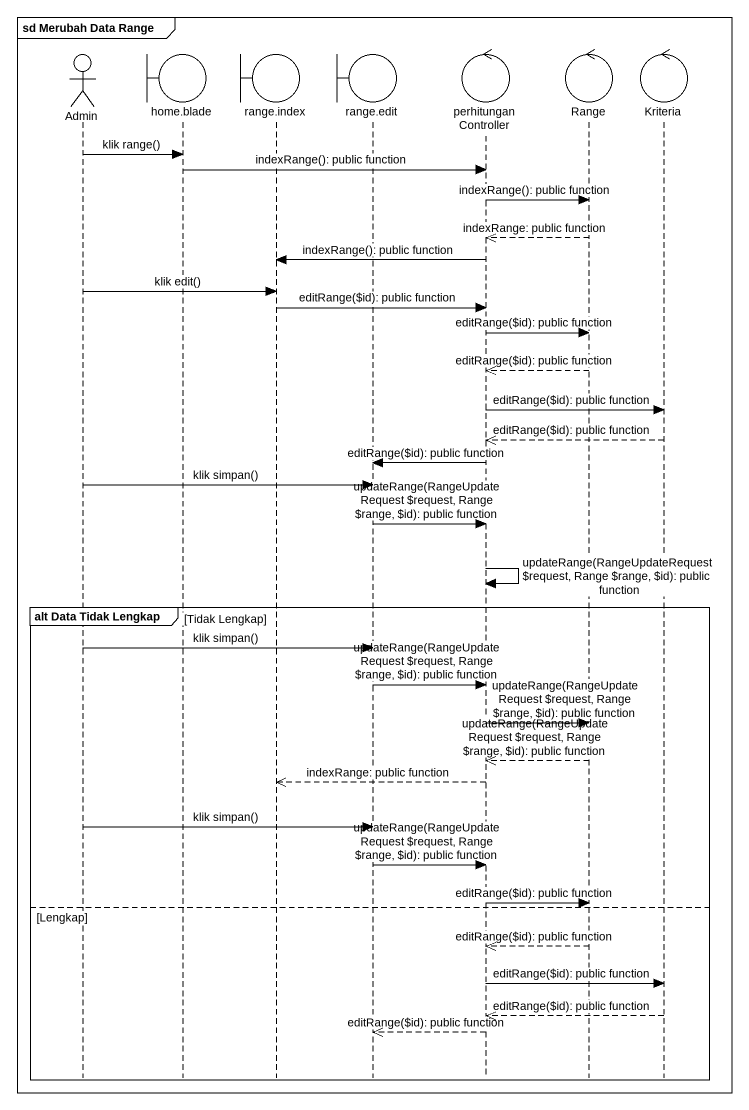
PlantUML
@startuml
mainframe sd Merubah Data Range
hide footbox
actor Admin
boundary "home.blade" as home_blade
boundary "range.index" as range_index
boundary "range.edit" as range_edit
control perhitunganController
control Range
control Kriteria

Admin -> home_blade : klik range()
home_blade -> perhitunganController : indexRange(): public function
perhitunganController -> Range : indexRange(): public function
Range -->> perhitunganController : indexRange: public function
perhitunganController -> range_index : indexRange(): public function
Admin -> range_index : klik edit()
range_index -> perhitunganController : editRange(~$id): public function
perhitunganController -> Range : editRange(~$id): public function
Range -->> perhitunganController : editRange(~$id): public function
perhitunganController -> Kriteria : editRange(~$id): public function
Kriteria -->> perhitunganController : editRange(~$id): public function
perhitunganController -> range_edit : editRange(~$id): public function
Admin -> range_edit : klik simpan()
range_edit -> perhitunganController : updateRange(RangeUpdateRequest ~$request, Range ~$range, ~$id): public function
perhitunganController -> perhitunganController : updateRange(RangeUpdateRequest ~$request, Range ~$range, ~$id): public function
group alt Data Tidak Lengkap [Tidak Lengkap]
  Admin -> range_edit : klik simpan()
  range_edit -> perhitunganController : updateRange(RangeUpdateRequest ~$request, Range ~$range, ~$id): public function
  perhitunganController -> Range : updateRange(RangeUpdateRequest ~$request, Range ~$range, ~$id): public function
  Range -->> perhitunganController : updateRange(RangeUpdateRequest ~$request, Range ~$range, ~$id): public function
  perhitunganController -->> range_index : indexRange: public function
  Admin -> range_edit : klik simpan()
  range_edit -> perhitunganController : updateRange(RangeUpdateRequest ~$request, Range ~$range, ~$id): public function
  perhitunganController -> Range : editRange(~$id): public function
else Lengkap
  Range -->> perhitunganController : editRange(~$id): public function
  perhitunganController -> Kriteria : editRange(~$id): public function
  Kriteria -->> perhitunganController : editRange(~$id): public function
  perhitunganController -->> range_edit : editRange(~$id): public function
end
@enduml
